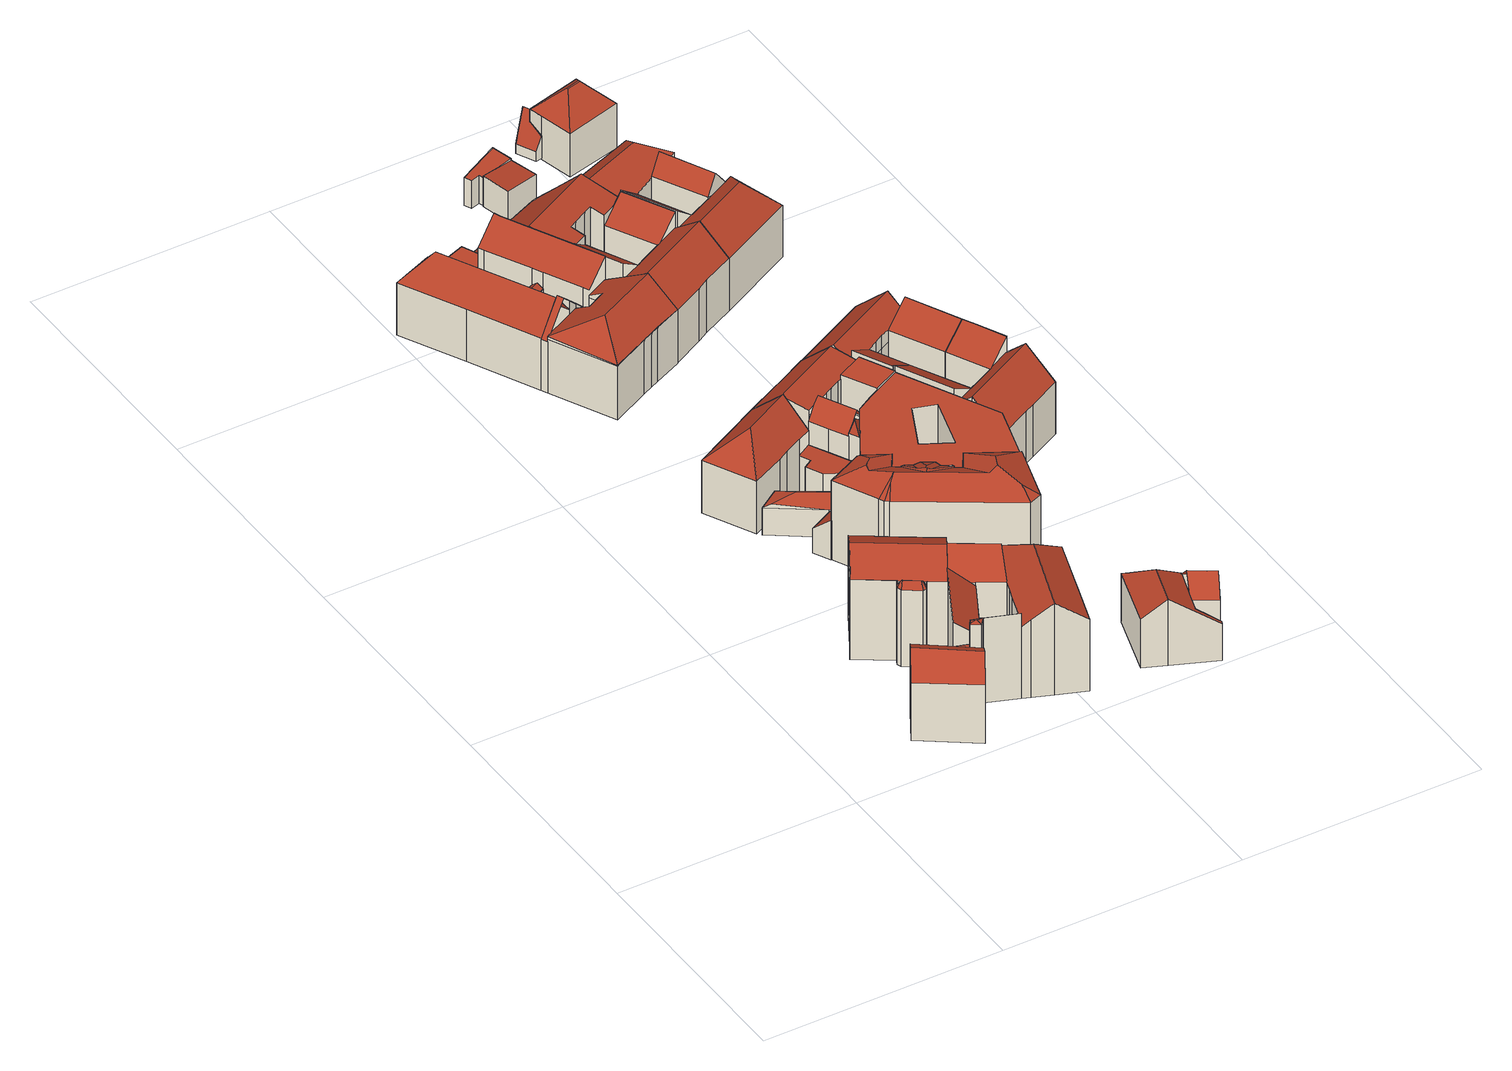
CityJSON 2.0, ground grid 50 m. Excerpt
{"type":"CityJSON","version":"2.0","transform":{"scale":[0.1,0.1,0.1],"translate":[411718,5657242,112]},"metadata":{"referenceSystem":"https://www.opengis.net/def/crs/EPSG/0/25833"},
"CityObjects":{
"building1":{"type":"Building","attributes":{"Gemeindeschluessel":14612000,"Geometrietyp2DReferenz":"3000","function":"31001_9998","roofType":"9999"},"children":["building1-1","building1-2"]},
"building1-1":{"type":"BuildingPart","attributes":{"Dachtyp_tdc":"tdcGableRoof","Dachneigung":49.1,"QualitaetDacherkennung":58,"Geometrietyp2DReferenz":"3000","measuredHeight":17.64,"roofType":"3100"},"parents":["building1"],"geometry":[{"type":"MultiSurface","lod":"2","boundaries":[[[0,1,2,3]],[[1,4,5,6,2]],[[7,0,3,8]],[[4,1,9]],[[0,7,10]],[[1,0,10,9]],[[7,4,9,10]],[[3,2,6,11,8]]],"semantics":{"surfaces":[{"type":"WallSurface"},{"type":"RoofSurface"},{"type":"GroundSurface"}],"values":[0,0,0,0,0,1,1,2]}}]},
"building1-2":{"type":"BuildingPart","attributes":{"Dachtyp_tdc":"tdcPolyFlatRoof","Dachneigung":0,"QualitaetDacherkennung":1,"Geometrietyp2DReferenz":"3000","measuredHeight":13.59,"roofType":"1000"},"parents":["building1"],"geometry":[{"type":"MultiSurface","lod":"2","boundaries":[[[12,13,11,14]],[[13,12,15,16,17,18,19,5]],[[6,20,21,22,23,24,14,11]],[[5,19,20,6]],[[19,18,21,20]],[[18,17,22,21]],[[17,16,23,22]],[[16,15,24,23]],[[15,12,14,24]]],"semantics":{"surfaces":[{"type":"WallSurface"},{"type":"RoofSurface"},{"type":"GroundSurface"}],"values":[0,1,2,0,0,0,0,0,0]}}]},
"building2":{"type":"Building","attributes":{"Dachtyp_tdc":"tdcFreeFormRoof","Gemeindeschluessel":14612000,"Dachneigung":19.95,"QualitaetDacherkennung":12,"Geometrietyp2DReferenz":"3000","measuredHeight":19.2,"function":"31001_9998","roofType":"5000"},"geometry":[{"type":"Solid","lod":"2","boundaries":[[[[25,26,27,28]],[[26,29,30,27]],[[29,31,32,30]],[[31,25,28,32]],[[33,34,31,29]],[[33,29,26]],[[34,33,26,25]],[[34,25,31]],[[28,27,30,32]]]],"semantics":{"surfaces":[{"type":"WallSurface"},{"type":"RoofSurface"},{"type":"GroundSurface"}],"values":[[0,0,0,0,1,1,1,1,2]]}}]},
"building3":{"type":"Building","attributes":{"Gemeindeschluessel":14612000,"Geometrietyp2DReferenz":"3000","function":"31001_9998","roofType":"9999"},"children":["building3-1","building3-2","building3-3"]},
"building3-1":{"type":"BuildingPart","attributes":{"Dachtyp_tdc":"tdcFreeFormRoof","Dachneigung":63.6,"QualitaetDacherkennung":11,"Geometrietyp2DReferenz":"3000","measuredHeight":18.9,"roofType":"5000"},"parents":["building3"],"geometry":[{"type":"MultiSurface","lod":"2","boundaries":[[[35,36,37,38]],[[36,39,40,37]],[[39,41,42,40]],[[41,43,44,42]],[[43,45,46,44]],[[47,45,43]],[[48,47,43,41]],[[49,48,41,39]],[[50,49,39,36]],[[50,36,35]],[[47,48,49,50,35,45]],[[38,37,40,42,44,46]]],"semantics":{"surfaces":[{"type":"WallSurface"},{"type":"RoofSurface"},{"type":"GroundSurface"}],"values":[0,0,0,0,0,1,1,1,1,1,1,2]}}]},
"building3-2":{"type":"BuildingPart","attributes":{"Dachtyp_tdc":"tdcFreeFormRoof","Dachneigung":39.24,"QualitaetDacherkennung":23,"Geometrietyp2DReferenz":"3000","measuredHeight":16.07,"roofType":"5000"},"parents":["building3"],"geometry":[{"type":"MultiSurface","lod":"2","boundaries":[[[51,52,53,54]],[[52,55,56,53]],[[55,57,58,56]],[[57,59,60,58]],[[61,51,54,62]],[[57,55,52,63]],[[52,51,61,63]],[[61,59,57,63]],[[54,53,56,58,60,62]]],"semantics":{"surfaces":[{"type":"WallSurface"},{"type":"RoofSurface"},{"type":"GroundSurface"}],"values":[0,0,0,0,0,1,1,1,2]}}]},
"building3-3":{"type":"BuildingPart","attributes":{"Dachtyp_tdc":"tdcGableRoof","Dachneigung":28.85,"QualitaetDacherkennung":77,"Geometrietyp2DReferenz":"3000","measuredHeight":21.61,"roofType":"3100"},"parents":["building3"],"geometry":[{"type":"MultiSurface","lod":"2","boundaries":[[[64,65,66,46,45]],[[65,67,68,66]],[[67,69,70,68]],[[69,71,61,62,70]],[[72,60,59]],[[72,73,74,60]],[[73,75,76,74]],[[75,77,78,76]],[[77,79,80,78]],[[79,81,82,80]],[[81,83,35,38,82]],[[83,81,79,84,85,86,67,87,64]],[[71,85,84,77,75,73,72]],[[69,86,85,71]],[[64,87,65]],[[65,87,67]],[[67,86,69]],[[77,84,79]],[[46,66,68,70,62,60,74,76,78,80,82,38]]],"semantics":{"surfaces":[{"type":"WallSurface"},{"type":"RoofSurface"},{"type":"GroundSurface"}],"values":[0,0,0,0,0,0,0,0,0,0,0,1,1,0,0,0,0,0,2]}}]},
"building4":{"type":"Building","attributes":{"Gemeindeschluessel":14612000,"Geometrietyp2DReferenz":"3000","function":"31001_9998","roofType":"9999"},"children":["building4-1","building4-2","building4-3","building4-4"]},
"building4-1":{"type":"BuildingPart","attributes":{"Dachtyp_tdc":"tdcPolyFlatRoof","Dachneigung":38.86,"QualitaetDacherkennung":47,"Geometrietyp2DReferenz":"3000","measuredHeight":19.51,"roofType":"2100"},"parents":["building4"],"geometry":[{"type":"MultiSurface","lod":"2","boundaries":[[[88,89,90,91]],[[92,93,94,95]],[[93,96,97,94]],[[96,98,99,97]],[[98,100,101,102,99]],[[100,98,96,93,92,89,88,103]],[[91,90,95,94,97,99,102]]],"semantics":{"surfaces":[{"type":"WallSurface"},{"type":"RoofSurface"},{"type":"GroundSurface"}],"values":[0,0,0,0,0,1,2]}}]},
"building4-2":{"type":"BuildingPart","attributes":{"Dachtyp_tdc":"tdcPolyFlatRoof","Dachneigung":40.63,"QualitaetDacherkennung":58,"Geometrietyp2DReferenz":"3000","measuredHeight":19.34,"roofType":"2100"},"parents":["building4"],"geometry":[{"type":"MultiSurface","lod":"2","boundaries":[[[104,105,106,90,89]],[[107,31,108,109,110]],[[31,111,92,95,108]],[[111,31,107,112,105,104]],[[90,106,109,108,95]]],"semantics":{"surfaces":[{"type":"WallSurface"},{"type":"RoofSurface"},{"type":"GroundSurface"}],"values":[0,0,0,1,2]}}]},
"building4-3":{"type":"BuildingPart","attributes":{"Dachtyp_tdc":"tdcHipAndGableRoof","Dachneigung":37.05,"QualitaetDacherkennung":53,"Geometrietyp2DReferenz":"3000","measuredHeight":20.7,"roofType":"5000"},"parents":["building4"],"geometry":[{"type":"MultiSurface","lod":"2","boundaries":[[[113,114,115,116]],[[114,117,118,115]],[[117,119,120,118]],[[119,121,122,120]],[[114,113,123]],[[113,124,125,126,127,128,129,130,112,110,131,132,123]],[[132,121,119,117,114,123]],[[122,133,134,109,106,135,136,137,138,139,116,115,118,120]],[[121,132,133,122]],[[132,131,134,133]],[[131,110,109,134]],[[130,129,135,106,105]],[[129,128,136,135]],[[128,127,137,136]],[[127,126,140,138,137]]],"semantics":{"surfaces":[{"type":"WallSurface"},{"type":"RoofSurface"},{"type":"GroundSurface"}],"values":[0,0,0,0,1,1,1,2,0,0,0,0,0,0,0]}}]},
"building4-4":{"type":"BuildingPart","attributes":{"Dachtyp_tdc":"tdcGableRoof","Dachneigung":40.17,"QualitaetDacherkennung":57,"Geometrietyp2DReferenz":"3000","measuredHeight":20.71,"roofType":"3100"},"parents":["building4"],"geometry":[{"type":"MultiSurface","lod":"2","boundaries":[[[140,141,88,91,138]],[[101,142,143,102]],[[142,144,145,143]],[[144,146,113,116,145]],[[142,101,103,141,140,125,147]],[[147,146,144,142]],[[139,138,91,102,143,145,116]]],"semantics":{"surfaces":[{"type":"WallSurface"},{"type":"RoofSurface"},{"type":"GroundSurface"}],"values":[0,0,0,0,1,1,2]}}]},
"building5":{"type":"Building","attributes":{"Dachtyp_tdc":"tdcPolyFlatRoof","Gemeindeschluessel":14612000,"Dachneigung":41.18,"QualitaetDacherkennung":34,"Geometrietyp2DReferenz":"3000","measuredHeight":9.09,"function":"31001_9998","roofType":"2100"},"geometry":[{"type":"Solid","lod":"2","boundaries":[[[[148,149,150,151]],[[149,152,153,150]],[[152,154,155,153]],[[154,148,151,155]],[[154,152,149,148]],[[151,150,153,155]]]],"semantics":{"surfaces":[{"type":"WallSurface"},{"type":"RoofSurface"},{"type":"GroundSurface"}],"values":[[0,0,0,0,1,2]]}}]},
"building6":{"type":"Building","attributes":{"Dachtyp_tdc":"tdcFreeFormRoof","Gemeindeschluessel":14612000,"Dachneigung":37.25,"QualitaetDacherkennung":61,"Geometrietyp2DReferenz":"3000","measuredHeight":9.1,"function":"31001_9998","roofType":"5000"},"geometry":[{"type":"Solid","lod":"2","boundaries":[[[[156,157,158,159]],[[157,160,161,158]],[[160,162,163,161]],[[162,164,165,163]],[[164,166,167,165]],[[166,156,159,167]],[[168,169,170,162]],[[157,156,171,169,168,160]],[[169,171,166,164,170]],[[162,160,168]],[[164,162,170]],[[156,166,171]],[[159,158,161,163,165,167]]]],"semantics":{"surfaces":[{"type":"WallSurface"},{"type":"RoofSurface"},{"type":"GroundSurface"}],"values":[[0,0,0,0,0,0,1,1,1,0,0,0,2]]}}]},
"building7":{"type":"Building","attributes":{"Gemeindeschluessel":14612000,"Geometrietyp2DReferenz":"3000","function":"31001_9998","roofType":"9999"},"children":["building7-1","building7-2"]},
"building7-1":{"type":"BuildingPart","attributes":{"Dachtyp_tdc":"tdcPolyFlatRoof","Dachneigung":7.46,"QualitaetDacherkennung":46,"Geometrietyp2DReferenz":"3000","measuredHeight":8.6,"roofType":"2100"},"parents":["building7"],"geometry":[{"type":"MultiSurface","lod":"2","boundaries":[[[172,173,174,175]],[[173,176,177,174]],[[178,179,180,181]],[[179,182,183,180]],[[182,184,185,183]],[[184,186,187,185]],[[186,172,175,187]],[[186,184,182,179,178,176,173,172]],[[175,174,177,181,180,183,185,187]]],"semantics":{"surfaces":[{"type":"WallSurface"},{"type":"RoofSurface"},{"type":"GroundSurface"}],"values":[0,0,0,0,0,0,0,1,2]}}]},
"building7-2":{"type":"BuildingPart","attributes":{"Dachtyp_tdc":"tdcHipAndGableRoof","Dachneigung":43.29,"QualitaetDacherkennung":71,"Geometrietyp2DReferenz":"3000","measuredHeight":17.9,"roofType":"5000"},"parents":["building7"],"geometry":[{"type":"MultiSurface","lod":"2","boundaries":[[[188,189,190,191]],[[189,192,178,181,190]],[[193,177,176]],[[193,194,195,177]],[[194,196,197,195]],[[196,198,199,197]],[[198,200,201,199]],[[200,202,203,201]],[[202,204,205,203]],[[204,188,191,205]],[[200,198,206]],[[198,196,194,193,192,189,206]],[[189,188,204,202,200,206]],[[191,190,181,177,195,197,199,201,203,205]]],"semantics":{"surfaces":[{"type":"WallSurface"},{"type":"RoofSurface"},{"type":"GroundSurface"}],"values":[0,0,0,0,0,0,0,0,0,0,1,1,1,2]}}]},
"building8":{"type":"Building","attributes":{"Gemeindeschluessel":14612000,"Geometrietyp2DReferenz":"3000","function":"31001_9998","roofType":"9999"},"children":["building8-1","building8-2","building8-3","building8-4","building8-5","building8-6"]},
"building8-1":{"type":"BuildingPart","attributes":{"Dachtyp_tdc":"tdcPolyFlatRoof","Dachneigung":38.01,"QualitaetDacherkennung":55,"Geometrietyp2DReferenz":"3000","measuredHeight":18.12,"roofType":"2100"},"parents":["building8"],"geometry":[{"type":"MultiSurface","lod":"2","boundaries":[[[207,208,209,210,211]],[[212,213,214]],[[212,215,216,213]],[[215,217,218,216]],[[219,220,221]],[[219,222,223,220]],[[222,224,225,226,223]],[[227,228,229,230,231]],[[228,232,233,229]],[[232,234,235,236,237,233]],[[234,232,228,227,224,222,219,215,212,207]],[[209,213,216,220,223,226,230,229,233,237]]],"semantics":{"surfaces":[{"type":"WallSurface"},{"type":"RoofSurface"},{"type":"GroundSurface"}],"values":[0,0,0,0,0,0,0,0,0,0,1,2]}}]},
"building8-2":{"type":"BuildingPart","attributes":{"Dachtyp_tdc":"tdcGableRoof","Dachneigung":44.38,"QualitaetDacherkennung":26,"Geometrietyp2DReferenz":"3000","measuredHeight":17.92,"roofType":"3100"},"parents":["building8"],"geometry":[{"type":"MultiSurface","lod":"2","boundaries":[[[238,214,213,239,240]],[[208,241,242,243,244,209]],[[245,246,247,248]],[[249,241,208,214,238,250]],[[250,251,252,246,245,253,254,249]],[[255,239,213,209,244,256,248,247,257]]],"semantics":{"surfaces":[{"type":"WallSurface"},{"type":"RoofSurface"},{"type":"GroundSurface"}],"values":[0,0,0,1,1,2]}}]},
"building8-3":{"type":"BuildingPart","attributes":{"Dachtyp_tdc":"tdcFreeFormRoof","Dachneigung":51.6,"QualitaetDacherkennung":7,"Geometrietyp2DReferenz":"3000","measuredHeight":17.83,"roofType":"5000"},"parents":["building8"],"geometry":[{"type":"MultiSurface","lod":"2","boundaries":[[[258,259,260,261,262]],[[263,264,265,266]],[[263,240,239,264]],[[267,268,269,247,246]],[[268,270,271,269]],[[270,272,273,271]],[[272,274,275,276,273]],[[277,278,279,280,281]],[[278,258,262,279]],[[274,272,270,282]],[[270,268,267,283,282]],[[283,251,284,240,263,259,258,278,277,274,282]],[[262,261,264,239,255,257,247,269,271,273,276,280,279]]],"semantics":{"surfaces":[{"type":"WallSurface"},{"type":"RoofSurface"},{"type":"GroundSurface"}],"values":[0,0,0,0,0,0,0,0,0,1,1,1,2]}}]},
"building8-4":{"type":"BuildingPart","attributes":{"Dachtyp_tdc":"tdcPolyFlatRoof","Dachneigung":2.92,"QualitaetDacherkennung":73,"Geometrietyp2DReferenz":"3000","measuredHeight":7.86,"roofType":"2100"},"parents":["building8"],"geometry":[{"type":"MultiSurface","lod":"2","boundaries":[[[285,286,287,273]],[[286,288,289,287]],[[288,290,291,289]],[[290,292,293,291]],[[292,231,230,293]],[[225,281,280,226]],[[281,225,231,292,290,288,286,285,275]],[[273,287,289,291,293,230,226,280,276]]],"semantics":{"surfaces":[{"type":"WallSurface"},{"type":"RoofSurface"},{"type":"GroundSurface"}],"values":[0,0,0,0,0,0,1,2]}}]},
"building8-5":{"type":"BuildingPart","attributes":{"Dachtyp_tdc":"tdcHipAndGableRoof","Dachneigung":29.41,"QualitaetDacherkennung":39,"Geometrietyp2DReferenz":"3000","measuredHeight":17.77,"roofType":"5000"},"parents":["building8"],"geometry":[{"type":"MultiSurface","lod":"2","boundaries":[[[243,294,295,244]],[[294,296,297,295]],[[296,298,299,297]],[[298,300,301,299]],[[300,210,209,301]],[[236,302,303,237]],[[302,304,305,303]],[[304,306,307,305]],[[306,308,309,307]],[[308,310,311,309]],[[310,312,245,248,311]],[[313,314,315]],[[314,316,317,318,302,319,315]],[[211,320,321,322,323,242,324,254,313,315,319,235]],[[236,235,319,302]],[[243,242,323,294]],[[294,323,322,296]],[[296,322,321,298]],[[298,321,320,300]],[[300,320,211,210]],[[304,318,317,306]],[[302,318,304]],[[306,317,316,308]],[[308,316,314,310]],[[310,314,313,312]],[[248,256,244,295,297,299,301,209,237,303,305,307,309,311]]],"semantics":{"surfaces":[{"type":"WallSurface"},{"type":"RoofSurface"},{"type":"GroundSurface"}],"values":[0,0,0,0,0,0,0,0,0,0,0,1,1,1,0,0,0,0,0,0,0,0,0,0,0,2]}}]},
"building8-6":{"type":"BuildingPart","attributes":{"Dachtyp_tdc":"tdcGableRoof","Dachneigung":35.3,"QualitaetDacherkennung":52,"Geometrietyp2DReferenz":"3000","measuredHeight":10.98,"roofType":"3100"},"parents":["building8"],"geometry":[{"type":"MultiSurface","lod":"2","boundaries":[[[260,221,220,261]],[[217,325,326,266]],[[260,326,325,221]],[[218,217,266,265]],[[216,264,261,220]],[[218,265,264,216]]],"semantics":{"surfaces":[{"type":"WallSurface"},{"type":"RoofSurface"},{"type":"GroundSurface"}],"values":[0,1,1,0,2,0]}}]},
"building9":{"type":"Building","attributes":{"Dachtyp_tdc":"tdcFreeFormRoof","Gemeindeschluessel":14612000,"Dachneigung":29.77,"QualitaetDacherkennung":10,"Geometrietyp2DReferenz":"3000","measuredHeight":21.54,"function":"31001_9998","roofType":"5000"},"geometry":[{"type":"Solid","lod":"2","boundaries":[[[[327,328,329,330]],[[328,331,332,329]],[[331,333,334,332]],[[333,335,336,334]],[[335,337,338,336]],[[337,339,340,338]],[[339,341,342,340]],[[341,343,344,342]],[[343,345,346,344]],[[345,347,348,346]],[[347,349,350,348]],[[349,351,352,350]],[[351,353,354,352]],[[353,355,356,354]],[[355,357,358,356]],[[357,359,360,358]],[[359,361,362,360]],[[361,363,364,362]],[[363,365,366,364]],[[367,363,361]],[[368,369,367,361,359]],[[370,371,372,368,359,357]],[[373,370,357,355]],[[373,355,353]],[[374,375,376,377,378,371,370,373,353,351]],[[374,351,349]],[[379,375,374,349,347]],[[379,347,345]],[[376,375,379,345,343]],[[380,377,376,343,341]],[[381,382,383,380,341,339]],[[384,381,339,337]],[[384,337,335]],[[382,381,384,335,333]],[[385,386,383,382,333,331]],[[385,331,328]],[[387,386,385,328,327]],[[388,387,327,389]],[[388,389,390]],[[378,377,380,383,386,387,388,390,391]],[[372,371,378,391,392]],[[369,368,372,392,365]],[[367,369,365,363]],[[366,393,394,395,396,330,329,332,334,336,338,340,342,344,346,348,350,352,354,356,358,360,362,364]],[[365,392,393,366]],[[392,391,394,393]],[[391,390,395,394]],[[390,389,396,395]],[[389,327,330,396]]]],"semantics":{"surfaces":[{"type":"WallSurface"},{"type":"RoofSurface"},{"type":"GroundSurface"}],"values":[[0,0,0,0,0,0,0,0,0,0,0,0,0,0,0,0,0,0,0,1,1,1,1,1,1,1,1,1,1,1,1,1,1,1,1,1,1,1,1,1,1,1,1,2,0,0,0,0,0]]}}]},
"building10":{"type":"Building","attributes":{"Gemeindeschluessel":14612000,"Geometrietyp2DReferenz":"3000","function":"31001_9998","roofType":"9999"},"children":["building10-1","building10-2","building10-3","building10-4"]},
"building10-1":{"type":"BuildingPart","attributes":{"Dachtyp_tdc":"tdcGableRoof","Dachneigung":52.01,"QualitaetDacherkennung":47,"Geometrietyp2DReferenz":"3000","measuredHeight":17.64,"roofType":"3100"},"parents":["building10"],"geometry":[{"type":"MultiSurface","lod":"2","boundaries":[[[397,398,399,400,401]],[[402,403,404,405,406,407]],[[408,409,398,397]],[[410,411,403,402]],[[408,397,405,404]],[[397,401,406,405]],[[412,410,402,407]],[[410,412,413,414,415,416,411]],[[409,417,415,414,399,398]]],"semantics":{"surfaces":[{"type":"WallSurface"},{"type":"GroundSurface"},{"type":"RoofSurface"}],"values":[0,1,0,0,0,0,0,2,2]}}]},
"building10-2":{"type":"BuildingPart","attributes":{"Dachtyp_tdc":"tdcFreeFormRoof","Dachneigung":74.53,"QualitaetDacherkennung":20,"Geometrietyp2DReferenz":"3000","measuredHeight":17.55,"roofType":"5000"},"parents":["building10"],"geometry":[{"type":"MultiSurface","lod":"2","boundaries":[[[400,418,419,406,401]],[[418,420,412,407,419]],[[421,420,418]],[[421,418,400]],[[421,400,413,420]],[[406,419,407]]],"semantics":{"surfaces":[{"type":"WallSurface"},{"type":"RoofSurface"},{"type":"GroundSurface"}],"values":[0,0,1,1,1,2]}}]},
"building10-3":{"type":"BuildingPart","attributes":{"Dachtyp_tdc":"tdcGableRoof","Dachneigung":42.95,"QualitaetDacherkennung":42,"Geometrietyp2DReferenz":"3000","measuredHeight":17.29,"roofType":"3100"},"parents":["building10"],"geometry":[{"type":"MultiSurface","lod":"2","boundaries":[[[422,423,424,425]],[[423,426,408,404,424]],[[427,428,429,403,411]],[[428,188,430,429]],[[188,431,432,430]],[[431,433,434,432]],[[433,435,436,434]],[[435,437,438,436]],[[437,439,440,438]],[[441,422,425,442]],[[437,435,433,431,188,428]],[[428,427,416,417,426,423,422,441,439,437]],[[425,424,404,403,429,430,432,434,436,438,440,442]]],"semantics":{"surfaces":[{"type":"WallSurface"},{"type":"RoofSurface"},{"type":"GroundSurface"}],"values":[0,0,0,0,0,0,0,0,0,0,1,1,2]}}]},
"building10-4":{"type":"BuildingPart","attributes":{"Dachtyp_tdc":"tdcPolyFlatRoof","Dachneigung":0,"QualitaetDacherkennung":36,"Geometrietyp2DReferenz":"3000","measuredHeight":17.28,"roofType":"1000"},"parents":["building10"],"geometry":[{"type":"MultiSurface","lod":"2","boundaries":[[[443,444,441,442,445]],[[446,447,448,440,439]],[[447,449,450,448]],[[449,443,445,450]],[[449,447,446,444,443]],[[445,442,440,448,450]]],"semantics":{"surfaces":[{"type":"WallSurface"},{"type":"RoofSurface"},{"type":"GroundSurface"}],"values":[0,0,0,0,1,2]}}]},
"building11":{"type":"Building","attributes":{"Gemeindeschluessel":14612000,"Geometrietyp2DReferenz":"3000","function":"31001_9998","roofType":"9999"},"children":["building11-1","building11-2"]},
"building11-1":{"type":"BuildingPart","attributes":{"Dachtyp_tdc":"tdcGableRoof","Dachneigung":45.28,"QualitaetDacherkennung":50,"Geometrietyp2DReferenz":"3000","measuredHeight":15,"roofType":"3100"},"parents":["building11"],"geometry":[{"type":"MultiSurface","lod":"2","boundaries":[[[451,452,453,454,455]],[[456,457,458,459]],[[460,461,457,456]],[[461,452,458,457]],[[452,451,459,458]],[[452,461,453]],[[461,460,462,454,453]]],"semantics":{"surfaces":[{"type":"RoofSurface"},{"type":"GroundSurface"},{"type":"WallSurface"}],"values":[0,1,2,2,2,2,0]}}]},
"building11-2":{"type":"BuildingPart","attributes":{"Dachtyp_tdc":"tdcHipAndGableRoof","Dachneigung":39.51,"QualitaetDacherkennung":42,"Geometrietyp2DReferenz":"3000","measuredHeight":15.01,"roofType":"5000"},"parents":["building11"],"geometry":[{"type":"MultiSurface","lod":"2","boundaries":[[[463,464,465,466]],[[464,467,468,465]],[[467,469,470,468]],[[469,471,472,470]],[[471,473,474,472]],[[473,475,460,456,474]],[[476,477,478,459,451]],[[477,463,466,478]],[[475,473,479]],[[473,471,469,479]],[[469,467,464,463,477,476,455,462,475,479]],[[466,465,468,470,472,474,456,459,478]]],"semantics":{"surfaces":[{"type":"WallSurface"},{"type":"RoofSurface"},{"type":"GroundSurface"}],"values":[0,0,0,0,0,0,0,0,1,1,1,2]}}]},
"building12":{"type":"Building","attributes":{"Dachtyp_tdc":"tdcPolyFlatRoof","Gemeindeschluessel":14612000,"Dachneigung":0,"QualitaetDacherkennung":12,"Geometrietyp2DReferenz":"3000","measuredHeight":16.9,"function":"31001_9998","roofType":"1000"},"geometry":[{"type":"Solid","lod":"2","boundaries":[[[[480,481,419,482]],[[481,483,406,419]],[[483,484,405,406]],[[484,485,486,405]],[[485,487,445,486]],[[487,488,450,445]],[[488,489,490,450]],[[489,491,492,490]],[[491,493,494,492]],[[495,496,497,498]],[[496,499,500,497]],[[499,501,502,500]],[[501,495,498,502]],[[493,503,504,494]],[[503,505,506,504]],[[505,507,508,506]],[[507,509,510,508]],[[509,511,512,510]],[[511,513,514,512]],[[513,515,516,514]],[[515,517,518,516]],[[517,519,520,518]],[[519,521,522,520]],[[521,523,524,522]],[[523,525,526,524]],[[525,527,528,526]],[[527,529,530,528]],[[529,531,532,530]],[[531,533,534,532]],[[533,480,482,534]],[[533,531,529,527,525,523,521,519,517,515,513,511,509,507,505,503,493,491,489,488,487,485,484,483,481,480],[495,501,499,496]],[[482,419,406,405,486,445,450,490,492,494,504,506,508,510,512,514,516,518,520,522,524,526,528,530,532,534],[498,497,500,502]]]],"semantics":{"surfaces":[{"type":"WallSurface"},{"type":"RoofSurface"},{"type":"GroundSurface"}],"values":[[0,0,0,0,0,0,0,0,0,0,0,0,0,0,0,0,0,0,0,0,0,0,0,0,0,0,0,0,0,0,1,2]]}}]},
"building13":{"type":"Building","attributes":{"Dachtyp_tdc":"tdcFreeFormRoof","Gemeindeschluessel":14612000,"Dachneigung":44.79,"QualitaetDacherkennung":20,"Geometrietyp2DReferenz":"3000","measuredHeight":18.04,"function":"31001_9998","roofType":"5000"},"geometry":[{"type":"Solid","lod":"2","boundaries":[[[[535,536,537,538]],[[536,539,540,537]],[[539,541,542,540]],[[541,543,544,542]],[[543,545,546,544]],[[545,547,548,546]],[[547,549,550,548]],[[549,551,552,550]],[[551,553,554,552]],[[553,555,556,554]],[[555,557,558,556]],[[557,559,560,558]],[[559,561,562,560]],[[561,563,564,562]],[[563,565,566,564]],[[565,567,568,566]],[[567,535,538,568]],[[557,555,553,551,549,547,569,570,561,559]],[[569,545,543,541,539,536,535,567,565,563,570]],[[547,545,569]],[[563,561,570]],[[538,537,540,542,544,546,548,550,552,554,556,558,560,562,564,566,568]]]],"semantics":{"surfaces":[{"type":"WallSurface"},{"type":"RoofSurface"},{"type":"GroundSurface"}],"values":[[0,0,0,0,0,0,0,0,0,0,0,0,0,0,0,0,0,1,1,0,0,2]]}}]},
"building14":{"type":"Building","attributes":{"Gemeindeschluessel":14612000,"Geometrietyp2DReferenz":"3000","function":"31001_9998","roofType":"9999"},"children":["building14-1","building14-2","building14-3"]},
"building14-1":{"type":"BuildingPart","attributes":{"Dachtyp_tdc":"tdcGableRoof","Dachneigung":43.53,"QualitaetDacherkennung":65,"Geometrietyp2DReferenz":"3000","measuredHeight":17.69,"roofType":"3100"},"parents":["building14"],"geometry":[{"type":"MultiSurface","lod":"2","boundaries":[[[571,572,573,574]],[[572,575,576,577,573]],[[578,579,580,581]],[[579,582,583,580]],[[582,584,585,583]],[[584,586,587,585]],[[586,588,589,587]],[[588,590,591,589]],[[592,571,574,593,594]],[[588,586,584,582,579,578]],[[578,595,596,597,575,572,571,592,598,590,588]],[[574,573,577,599,600,581,580,583,585,587,589,591,593]],[[596,595,600,599]],[[595,578,581,600]]],"semantics":{"surfaces":[{"type":"WallSurface"},{"type":"RoofSurface"},{"type":"GroundSurface"}],"values":[0,0,0,0,0,0,0,0,0,1,1,2,0,0]}}]},
"building14-2":{"type":"BuildingPart","attributes":{"Dachtyp_tdc":"tdcPolyFlatRoof","Dachneigung":35.4,"QualitaetDacherkennung":65,"Geometrietyp2DReferenz":"3000","measuredHeight":17.73,"roofType":"2100"},"parents":["building14"],"geometry":[{"type":"MultiSurface","lod":"2","boundaries":[[[576,601,602,577]],[[601,603,604,602]],[[603,605,596,599,604]],[[605,603,601,576,597]],[[577,602,604,599]]],"semantics":{"surfaces":[{"type":"WallSurface"},{"type":"RoofSurface"},{"type":"GroundSurface"}],"values":[0,0,0,1,2]}}]},
"building14-3":{"type":"BuildingPart","attributes":{"Dachtyp_tdc":"tdcPolyFlatRoof","Dachneigung":36.06,"QualitaetDacherkennung":78,"Geometrietyp2DReferenz":"3000","measuredHeight":17.79,"roofType":"2100"},"parents":["building14"],"geometry":[{"type":"MultiSurface","lod":"2","boundaries":[[[606,607,608,609]],[[607,594,593,608]],[[610,606,609,591,590]],[[610,598,594,607,606]],[[609,608,593,591]]],"semantics":{"surfaces":[{"type":"WallSurface"},{"type":"RoofSurface"},{"type":"GroundSurface"}],"values":[0,0,0,1,2]}}]},
"building15":{"type":"Building","attributes":{"Gemeindeschluessel":14612000,"Dachneigung":90,"Dachorientierung":0,"MittlereTraufHoehe":119.62,"QualitaetDacherkennung":89,"ObjektHoehe":6.29,"BodenHoehe":113.33,"Geometrietyp2DReferenz":"3000","AbsoluteHoehe":119.62,"Dachflaeche":32.28,"measuredHeight":6.29,"function":"31001_9998","roofType":"1000","storeysAboveGround":2},"geometry":[{"type":"MultiSurface","lod":"2","boundaries":[[[611,612,613,614]],[[612,615,616,613]],[[615,617,618,616]],[[617,619,620,618]],[[619,621,622,620]],[[621,611,614,622]],[[621,619,617,615,612,611]],[[614,613,616,618,620,622]]],"semantics":{"surfaces":[{"type":"WallSurface"},{"type":"RoofSurface"},{"type":"GroundSurface"}],"values":[0,0,0,0,0,0,1,2]}}]},
"building16":{"type":"Building","attributes":{"Gemeindeschluessel":14612000,"Dachneigung":84.89,"Dachorientierung":0,"MittlereTraufHoehe":119.67,"QualitaetDacherkennung":84,"ObjektHoehe":6.88,"BodenHoehe":113.13,"Geometrietyp2DReferenz":"3000","AbsoluteHoehe":120.01,"Dachflaeche":46.97,"measuredHeight":6.88,"function":"31001_9998","roofType":"2100","storeysAboveGround":2},"geometry":[{"type":"MultiSurface","lod":"2","boundaries":[[[623,624,625,626]],[[623,627,628,624]],[[625,629,630,626]],[[624,628,629,625]],[[628,627,630,629]],[[627,623,626,630]]],"semantics":{"surfaces":[{"type":"WallSurface"},{"type":"RoofSurface"},{"type":"GroundSurface"}],"values":[0,1,2,0,0,0]}}]},
"building17":{"type":"Building","attributes":{"Gemeindeschluessel":14612000,"Geometrietyp2DReferenz":"3000","function":"31001_9998","roofType":"9999"},"children":["building17-1","building17-2","building17-3"]},
"building17-1":{"type":"BuildingPart","attributes":{"Dachtyp_tdc":"tdcGableRoof","Dachneigung":42.88,"QualitaetDacherkennung":67,"Geometrietyp2DReferenz":"3000","measuredHeight":17.67,"roofType":"3100"},"parents":["building17"],"geometry":[{"type":"MultiSurface","lod":"2","boundaries":[[[631,632,633,634]],[[632,635,636,633]],[[635,637,638,636]],[[639,640,436,641]],[[640,642,643,436]],[[642,644,645,643]],[[644,646,647,645]],[[646,648,649,647]],[[650,646,644,642,640,651]],[[652,653,654,655,656,650,651,657,658]],[[639,657,651,640]],[[646,650,656,648]],[[631,659,654,653,632]],[[635,652,658,637]],[[632,653,652,635]],[[649,634,633,636,638,641,436,643,645,647]]],"semantics":{"surfaces":[{"type":"WallSurface"},{"type":"RoofSurface"},{"type":"GroundSurface"}],"values":[0,0,0,0,0,0,0,0,1,1,0,0,0,0,0,2]}}]},
"building17-2":{"type":"BuildingPart","attributes":{"Dachtyp_tdc":"tdcPolyFlatRoof","Dachneigung":31.81,"QualitaetDacherkennung":77,"Geometrietyp2DReferenz":"3000","measuredHeight":18.01,"roofType":"2100"},"parents":["building17"],"geometry":[{"type":"MultiSurface","lod":"2","boundaries":[[[658,660,661,638,637]],[[660,662,448,661]],[[662,663,657,639,641,448]],[[662,660,658,663]],[[641,638,661,448]]],"semantics":{"surfaces":[{"type":"WallSurface"},{"type":"RoofSurface"},{"type":"GroundSurface"}],"values":[0,0,0,1,2]}}]},
"building17-3":{"type":"BuildingPart","attributes":{"Dachtyp_tdc":"tdcPolyFlatRoof","Dachneigung":32.56,"QualitaetDacherkennung":79,"Geometrietyp2DReferenz":"3000","measuredHeight":17.93,"roofType":"2100"},"parents":["building17"],"geometry":[{"type":"MultiSurface","lod":"2","boundaries":[[[664,665,666,649,648,656]],[[665,667,668,666]],[[667,659,631,634,668]],[[667,665,664,655,659]],[[634,649,666,668]]],"semantics":{"surfaces":[{"type":"WallSurface"},{"type":"RoofSurface"},{"type":"GroundSurface"}],"values":[0,0,0,1,2]}}]},
"building18":{"type":"Building","attributes":{"Gemeindeschluessel":14612000,"Geometrietyp2DReferenz":"3000","function":"31001_9998","roofType":"9999"},"children":["building18-1","building18-2","building18-3"]},
"building18-1":{"type":"BuildingPart","attributes":{"Dachtyp_tdc":"tdcPolyFlatRoof","Dachneigung":32.83,"QualitaetDacherkennung":74,"Geometrietyp2DReferenz":"3000","measuredHeight":17.89,"roofType":"2100"},"parents":["building18"],"geometry":[{"type":"MultiSurface","lod":"2","boundaries":[[[665,669,670,666]],[[669,671,672,670]],[[673,667,668,674]],[[667,665,666,668]],[[667,673,675,671,669,665]],[[666,670,672,674,668]]],"semantics":{"surfaces":[{"type":"WallSurface"},{"type":"RoofSurface"},{"type":"GroundSurface"}],"values":[0,0,0,0,1,2]}}]},
"building18-2":{"type":"BuildingPart","attributes":{"Dachtyp_tdc":"tdcPolyFlatRoof","Dachneigung":33.61,"QualitaetDacherkennung":80,"Geometrietyp2DReferenz":"3000","measuredHeight":18.24,"roofType":"2100"},"parents":["building18"],"geometry":[{"type":"MultiSurface","lod":"2","boundaries":[[[660,676,677,661]],[[678,679,450,680]],[[679,681,448,450]],[[681,660,661,448]],[[681,679,678,682,676,660]],[[661,677,680,450,448]]],"semantics":{"surfaces":[{"type":"WallSurface"},{"type":"RoofSurface"},{"type":"GroundSurface"}],"values":[0,0,0,0,1,2]}}]},
"building18-3":{"type":"BuildingPart","attributes":{"Dachtyp_tdc":"tdcGableRoof","Dachneigung":44.32,"QualitaetDacherkennung":62,"Geometrietyp2DReferenz":"3000","measuredHeight":17.86,"roofType":"3100"},"parents":["building18"],"geometry":[{"type":"MultiSurface","lod":"2","boundaries":[[[683,684,677,676]],[[683,685,686,684]],[[685,687,673,674,686]],[[688,689,690,672]],[[689,691,692,690]],[[691,693,694,692]],[[693,695,696,694]],[[695,697,490,696]],[[697,698,699,490]],[[698,700,701,699]],[[700,702,680,701]],[[698,697,695,693,691,689]],[[689,688,675,687,685,683,676,682,702,700,698]],[[680,677,684,686,674,672,690,692,694,696,490,699,701]]],"semantics":{"surfaces":[{"type":"WallSurface"},{"type":"RoofSurface"},{"type":"GroundSurface"}],"values":[0,0,0,0,0,0,0,0,0,0,0,1,1,2]}}]},
"building19":{"type":"Building","attributes":{"Dachtyp_tdc":"tdcPolyFlatRoof","Gemeindeschluessel":14612000,"Dachneigung":0,"QualitaetDacherkennung":70,"Geometrietyp2DReferenz":"3000","measuredHeight":3.49,"function":"31001_9998","roofType":"1000"},"geometry":[{"type":"Solid","lod":"2","boundaries":[[[[703,704,705,706]],[[704,707,708,705]],[[707,709,710,708]],[[709,711,712,710]],[[711,713,714,712]],[[713,703,706,714]],[[713,711,709,707,704,703]],[[706,705,708,710,712,714]]]],"semantics":{"surfaces":[{"type":"WallSurface"},{"type":"RoofSurface"},{"type":"GroundSurface"}],"values":[[0,0,0,0,0,0,1,2]]}}]},
"building20":{"type":"Building","attributes":{"Gemeindeschluessel":14612000,"Geometrietyp2DReferenz":"3000","function":"31001_9998","roofType":"9999"},"children":["building20-1","building20-2"]},
"building20-1":{"type":"BuildingPart","attributes":{"Dachtyp_tdc":"tdcGableRoof","Dachneigung":51.69,"QualitaetDacherkennung":66,"Geometrietyp2DReferenz":"3000","measuredHeight":17.69,"roofType":"3100"},"parents":["building20"],"geometry":[{"type":"MultiSurface","lod":"2","boundaries":[[[715,716,717,718]],[[716,719,720,717]],[[719,721,722,723,720]],[[719,716,724]],[[716,715,725,726,724]],[[721,719,724,726]],[[718,717,720,723]]],"semantics":{"surfaces":[{"type":"WallSurface"},{"type":"RoofSurface"},{"type":"GroundSurface"}],"values":[0,0,0,0,1,1,2]}}]},
"building20-2":{"type":"BuildingPart","attributes":{"Dachtyp_tdc":"tdcHipAndGableRoof","Dachneigung":43.78,"QualitaetDacherkennung":35,"Geometrietyp2DReferenz":"3000","measuredHeight":17.46,"roofType":"5000"},"parents":["building20"],"geometry":[{"type":"MultiSurface","lod":"2","boundaries":[[[727,728,548,729]],[[730,731,732]],[[731,733,734,732]],[[734,728,727,722,735,725,730,732]],[[548,736,546,737,718,723,729]],[[728,734,736,548]],[[734,733,546,736]],[[733,731,737,546]],[[731,730,715,718,737]],[[722,727,729,723]]],"semantics":{"surfaces":[{"type":"WallSurface"},{"type":"RoofSurface"},{"type":"GroundSurface"}],"values":[0,1,1,1,2,0,0,0,0,0]}}]},
"building21":{"type":"Building","attributes":{"Gemeindeschluessel":14612000,"Geometrietyp2DReferenz":"3000","function":"31001_9998","roofType":"9999"},"children":["building21-1","building21-2"]},
"building21-1":{"type":"BuildingPart","attributes":{"Dachtyp_tdc":"tdcHipAndGableRoof","Dachneigung":43.84,"QualitaetDacherkennung":54,"Geometrietyp2DReferenz":"3000","measuredHeight":17.53,"roofType":"5000"},"parents":["building21"],"geometry":[{"type":"MultiSurface","lod":"2","boundaries":[[[738,739,580,740]],[[739,741,600,580]],[[742,743,744,745]],[[743,746,747,744]],[[746,738,740,747]],[[738,748,749]],[[748,750,751,752,753,754,749]],[[738,749,754,739]],[[739,754,753,741]],[[742,755,751,750,743]],[[743,750,748,746]],[[746,748,738]],[[740,580,600,745,744,747]]],"semantics":{"surfaces":[{"type":"WallSurface"},{"type":"RoofSurface"},{"type":"GroundSurface"}],"values":[0,0,0,0,0,1,1,1,0,0,0,0,2]}}]},
"building21-2":{"type":"BuildingPart","attributes":{"Dachtyp_tdc":"tdcPolyFlatRoof","Dachneigung":40.34,"QualitaetDacherkennung":72,"Geometrietyp2DReferenz":"3000","measuredHeight":17.99,"roofType":"2100"},"parents":["building21"],"geometry":[{"type":"MultiSurface","lod":"2","boundaries":[[[756,757,604,600,741,753]],[[757,758,759,604]],[[758,755,742,745,759]],[[758,757,756,752,755]],[[745,600,604,759]]],"semantics":{"surfaces":[{"type":"WallSurface"},{"type":"RoofSurface"},{"type":"GroundSurface"}],"values":[0,0,0,1,2]}}]},
"building22":{"type":"Building","attributes":{"Dachtyp_tdc":"tdcFreeFormRoof","Gemeindeschluessel":14612000,"Dachneigung":69.36,"QualitaetDacherkennung":8,"Geometrietyp2DReferenz":"3000","measuredHeight":8.91,"function":"31001_9998","roofType":"5000"},"geometry":[{"type":"Solid","lod":"2","boundaries":[[[[760,761,762,763]],[[761,764,765,762]],[[764,766,767,765]],[[766,768,769,767]],[[768,770,771,769]],[[770,760,763,771]],[[761,760,770,772,773,764]],[[772,768,766,773]],[[770,768,772]],[[766,764,773]],[[763,762,765,767,769,771]]]],"semantics":{"surfaces":[{"type":"WallSurface"},{"type":"RoofSurface"},{"type":"GroundSurface"}],"values":[[0,0,0,0,0,0,1,1,0,0,2]]}}]},
"building23":{"type":"Building","attributes":{"Dachtyp_tdc":"tdcFreeFormRoof","Gemeindeschluessel":14612000,"Dachneigung":45.26,"QualitaetDacherkennung":74,"Geometrietyp2DReferenz":"3000","measuredHeight":14.83,"function":"31001_9998","roofType":"5000"},"geometry":[{"type":"Solid","lod":"2","boundaries":[[[[774,775,776,777]],[[775,778,779,776]],[[778,780,781,779]],[[780,782,783,781]],[[782,784,785,783]],[[784,774,777,785]],[[775,786,787,778]],[[778,787,788,780]],[[780,788,789,790,782]],[[775,774,784,790,789,786]],[[788,787,786,789]],[[782,790,784]],[[777,776,779,781,783,785]]]],"semantics":{"surfaces":[{"type":"WallSurface"},{"type":"RoofSurface"},{"type":"GroundSurface"}],"values":[[0,0,0,0,0,0,1,1,1,1,1,0,2]]}}]}
},
"vertices":[
[284,23,141],[176,99,139],[176,99,9],[284,23,9],[218,171,162],[218,171,145],[218,171,9],[323,92,163],[323,92,9],[197,135,186],[303,57,186],[289,117,9],
[295,126,145],[289,117,145],[295,126,9],[311,120,145],[312,122,145],[320,133,145],[290,143,145],[221,176,145],[221,176,9],[290,143,9],[320,133,9],[312,122,9],[311,120,9],
[330,110,200],[312,122,200],[312,122,11],[330,110,11],[320,133,200],[320,133,11],[342,126,200],[342,126,11],[323,124,203],[328,122,203],
[319,280,180],[313,271,180],[313,271,7],[319,280,7],[305,270,180],[305,270,7],[273,293,180],[273,293,7],[270,301,180],[270,301,7],[275,310,180],[275,310,7],[277,300,193],[279,298,196],[307,279,196],[309,278,195],
[279,481,160],[280,483,160],[280,483,7],[279,481,7],[319,458,160],[319,458,7],[314,449,168],[314,449,7],[308,441,160],[308,441,7],[269,467,160],[269,467,7],[282,470,168],
[275,310,188],[276,310,188],[276,310,7],[205,357,188],[205,357,7],[210,364,188],[210,364,7],[269,467,188],[308,441,188],[349,414,188],[349,414,7],[370,400,188],[370,400,7],[415,371,188],[415,371,7],[350,260,188],[350,260,7],[320,281,188],[320,281,7],[319,280,188],[382,315,223],[237,411,223],[210,364,193],[276,310,189],
[405,253,161],[357,164,161],[357,164,8],[405,253,8],[337,128,161],[320,133,175],[320,133,8],[337,128,8],[290,143,200],[290,143,8],[350,260,203],[350,260,8],[362,280,202],[362,280,169],[362,280,8],[397,259,169],
[357,164,165],[420,138,168],[420,138,8],[406,101,201],[342,126,8],[406,101,8],[406,101,169],[337,128,200],[419,136,169],
[488,322,173],[587,257,173],[587,257,8],[488,322,8],[557,165,171],[557,165,8],[550,143,171],[550,143,8],[522,56,169],[522,56,8],[520,244,215],[471,275,172],[452,225,171],[452,224,171],[445,203,171],[437,181,171],[422,137,171],[420,138,169],[423,94,183],[463,79,215],[463,79,8],[423,94,8],[422,137,8],[437,181,8],[445,203,8],[452,224,8],[471,275,8],[452,224,170],
[405,253,169],[390,327,215],[390,327,8],[415,371,173],[415,371,8],[488,322,174],[471,275,215],
[358,677,64],[402,653,100],[402,653,9],[358,677,9],[326,617,98],[326,617,9],[308,652,64],[308,652,9],
[409,653,83],[402,653,76],[402,653,7],[409,653,7],[358,677,69],[358,677,7],[260,745,68],[260,745,7],[314,773,66],[314,773,7],[435,696,66],[435,696,7],[274,736,77],[315,721,98],[298,764,78],[413,659,98],
[375,786,86],[392,795,88],[392,795,6],[375,786,6],[381,817,88],[381,817,6],[410,831,92],[428,795,92],[428,795,6],[410,831,6],[458,736,92],[458,736,6],[447,717,90],[447,717,6],[392,752,86],[392,752,6],
[355,936,124],[385,877,185],[385,877,6],[355,936,6],[410,831,124],[381,817,125],[345,799,125],[345,799,6],[323,787,124],[323,787,6],[254,754,125],[254,754,6],[202,857,124],[202,857,6],[270,892,124],[270,892,6],[291,903,124],[291,903,6],[284,826,185],
[273,1357,146],[273,1357,101],[273,1357,7],[273,1357,128],[273,1357,134],[267,1369,146],[267,1369,7],[267,1369,101],[230,1443,146],[230,1443,7],[230,1443,109],[230,1443,108],[219,1465,146],[219,1465,7],[219,1465,108],[174,1552,146],[174,1552,7],[168,1564,146],[168,1564,82],[168,1564,7],[217,1589,188],[222,1577,188],[222,1577,7],[217,1589,7],[217,1589,82],[287,1448,188],[287,1448,7],[321,1381,188],[321,1381,134],[321,1381,128],[321,1381,7],
[228,1349,145],[228,1349,7],[228,1349,125],[234,1337,145],[234,1337,135],[234,1337,128],[234,1337,7],[148,1294,122],[142,1306,122],[142,1306,7],[148,1294,7],[196,1318,186],[190,1330,186],[187,1328,183],[185,1327,180],[152,1296,128],[158,1299,135],[190,1330,7],[196,1318,7],[185,1327,7],
[157,1489,125],[180,1445,125],[180,1445,108],[180,1445,7],[157,1489,7],[190,1424,125],[190,1424,7],[190,1424,108],[190,1424,109],[142,1306,125],[72,1446,125],[72,1446,7],[6,1576,125],[6,1576,7],[94,1614,123],[94,1614,7],[95,1612,125],[95,1612,85],[95,1612,7],[129,1544,125],[143,1515,126],[143,1515,7],[129,1544,7],[129,1544,82],[72,1551,185],[185,1327,186],[190,1330,179],
[94,1614,86],[106,1619,86],[106,1619,7],[126,1627,85],[126,1627,7],[186,1649,85],[186,1649,7],[210,1601,82],[210,1601,7],
[247,1312,128],[247,1312,7],[255,1316,128],[255,1316,7],[279,1329,128],[279,1329,7],[286,1332,128],[286,1332,7],[390,1246,128],[390,1246,7],[333,1220,128],[333,1220,7],[315,1211,128],[315,1211,7],[293,1201,128],[293,1201,7],[214,1162,128],[214,1162,7],[148,1294,128],[148,1294,135],[214,1162,130],[235,1239,185],[293,1201,130],[315,1211,130],[333,1220,130],[362,1301,185],[286,1332,150],[279,1329,150],[255,1316,150],[247,1312,150],[196,1318,135],
[224,1454,117],[185,1434,117],
[473,579,189],[489,580,189],[489,580,10],[473,579,10],[512,565,189],[512,565,10],[515,552,189],[515,552,10],[532,541,189],[532,541,10],[533,543,189],[533,543,10],[534,538,189],[534,538,10],[532,535,189],[532,535,10],[545,526,189],[545,526,10],[568,562,189],[568,562,10],[659,511,189],[659,511,10],[622,387,189],[622,387,10],[595,377,189],[595,377,10],[383,511,189],[383,511,10],[375,516,189],[375,516,10],[370,528,189],[370,528,10],[326,617,189],[326,617,10],[402,653,189],[402,653,10],[409,653,189],[409,653,10],[458,625,189],[458,625,10],[405,639,197],[386,596,214],[404,612,211],[413,548,216],[415,550,217],[385,584,210],[400,537,207],[598,410,206],[578,462,225],[559,458,217],[467,517,217],[466,517,217],[590,488,223],[466,520,216],[531,538,190],[480,528,212],[472,529,216],[532,539,189],[479,542,210],[472,533,215],[464,548,206],[458,580,193],[460,588,189],[454,588,189],[452,585,189],[438,595,189],[438,595,10],[452,585,10],[454,588,10],[460,588,10],
[499,788,145],[499,788,149],[485,780,168],[485,780,152],[485,780,145],[428,795,8],[410,831,8],[463,857,8],[499,788,8],[485,780,8],[448,757,8],[463,857,145],[463,857,149],[428,795,145],[410,831,145],[448,757,145],[452,760,152],[474,773,184],[437,844,184],[427,840,170],[448,849,170],
[458,736,152],[458,736,8],[448,757,152],[459,754,183],
[497,874,170],[477,864,170],[477,864,8],[497,874,8],[463,857,170],[410,831,170],[383,882,180],[383,882,8],[355,936,8],[422,970,123],[422,970,8],[442,980,123],[442,980,8],[505,1012,123],[505,1012,8],[534,957,180],[534,957,8],[560,905,170],[560,905,8],[505,878,170],[505,878,8],
[540,810,180],[505,878,180],[540,810,8],[560,905,180],[592,841,180],[592,841,8],[594,837,180],[594,837,8],
[739,67,118],[783,38,119],[796,65,161],[749,96,161],[741,72,125],[761,134,11],[812,100,11],[783,38,11],[739,67,11],[761,134,122],[812,100,123],[760,131,125],
[750,22,109],[771,12,93],[771,12,11],[750,22,11],[767,4,94],[767,4,11],[677,42,161],[677,42,11],[632,61,121],[632,61,11],[672,193,120],[672,193,11],[761,134,125],[739,67,125],[728,32,126],[728,32,11],[704,127,161],
[447,717,177],[458,736,177],[447,717,8],[485,780,177],[499,788,177],[519,799,177],[519,799,8],[540,810,177],[594,837,177],[695,638,177],[695,638,8],[659,511,177],[659,511,8],[568,562,177],[568,562,8],[579,608,177],[610,718,177],[610,718,8],[579,608,8],[564,732,177],[564,732,8],[521,639,177],[521,639,8],[545,526,177],[545,526,8],[532,535,177],[532,535,8],[534,538,177],[534,538,8],[533,543,177],[533,543,8],[532,541,177],[532,541,8],[515,552,177],[515,552,8],[512,565,177],[512,565,8],[489,580,177],[489,580,8],[473,579,177],[473,579,8],[460,588,177],[460,588,8],[454,588,177],[454,588,8],[452,585,177],[452,585,8],[438,595,177],[438,595,8],[458,625,177],[458,625,8],[409,653,177],[409,653,8],[435,696,177],[435,696,8],
[254,1665,65],[285,1673,72],[285,1673,9],[254,1665,9],[359,1691,89],[359,1691,9],[362,1685,97],[362,1685,9],[365,1685,97],[365,1685,9],[384,1649,138],[384,1649,9],[444,1529,168],[444,1529,9],[394,1503,168],[394,1503,9],[381,1529,175],[381,1529,9],[364,1520,175],[364,1520,9],[336,1505,175],[336,1505,9],[322,1498,175],[322,1498,9],[335,1472,167],[335,1472,9],[287,1448,167],[287,1448,9],[222,1577,129],[222,1577,9],[210,1601,103],[210,1601,9],[186,1649,50],[186,1649,9],[407,1602,190],[250,1523,190],
[405,1382,148],[429,1394,148],[429,1394,8],[405,1382,8],[446,1403,148],[446,1403,146],[446,1403,8],[519,1382,185],[547,1326,126],[547,1326,8],[519,1382,8],[480,1294,127],[480,1294,8],[456,1280,125],[456,1280,8],[390,1246,126],[390,1246,8],[362,1302,185],[362,1302,8],[338,1348,148],[338,1348,8],[386,1372,148],[386,1372,8],[386,1372,146],[498,1424,151],[496,1428,148],[449,1404,148],[385,1371,148],[496,1428,8],[498,1424,8],
[394,1503,145],[394,1503,8],[444,1529,185],[444,1529,8],[496,1428,185],
[287,1448,186],[335,1472,147],[335,1472,8],[287,1448,8],[338,1348,186],
[328,1808,76],[325,1817,76],[325,1817,13],[328,1808,13],[306,1811,76],[306,1811,13],[299,1826,76],[299,1826,13],[388,1873,76],[388,1873,13],[399,1829,76],[399,1829,13],
[399,1829,73],[416,1770,73],[416,1770,11],[399,1829,11],[328,1808,80],[343,1747,80],[343,1747,11],[328,1808,11],
[664,976,122],[645,967,122],[645,967,8],[664,976,8],[626,956,122],[626,956,8],[606,946,122],[606,946,8],[553,919,122],[505,1012,122],[553,919,8],[577,1048,122],[577,1048,8],[598,1059,122],[598,1059,8],[669,1095,122],[669,1095,8],[716,1002,122],[716,1002,8],[699,1035,185],[536,952,185],[626,956,151],[645,967,152],[664,976,151],[665,976,151],[716,1002,151],[553,919,151],[606,946,151],[664,976,150],
[645,868,151],[645,868,8],[592,841,188],[553,919,188],
[716,1002,187],[769,895,187],[769,895,8],[718,869,150],[718,869,8],
[782,870,187],[782,870,8],[811,811,187],[811,811,8],[761,785,150],[761,785,8],[763,786,151],
[703,756,151],[703,756,8],[649,728,190],[594,837,191],[649,728,8],[592,841,190],[702,755,151],
[722,765,151],[722,765,8],[743,776,151],[743,776,8],[761,785,151],[811,811,151],[829,776,187],[829,776,8],[857,720,125],[857,720,8],[789,685,125],[789,685,8],[768,675,125],[768,675,8],[695,638,125],[667,694,187],[667,694,8],[649,729,151],[649,729,8],[649,728,151],
[365,1685,46],[362,1685,46],[362,1685,11],[365,1685,11],[359,1691,46],[359,1691,11],[540,1749,46],[540,1749,11],[562,1703,46],[562,1703,11],[384,1649,46],[384,1649,11],
[607,1613,121],[660,1506,122],[660,1506,9],[607,1613,9],[592,1471,149],[592,1471,9],[538,1577,148],[538,1577,144],[538,1577,9],[615,1483,186],[589,1603,148],[562,1589,186],
[492,1553,141],[444,1529,137],[492,1553,9],[607,1613,149],[562,1703,135],[538,1638,184],[384,1649,119],[414,1588,184],[546,1581,145],[414,1588,9],[562,1703,9],
[709,1408,125],[547,1326,125],[709,1408,8],[498,1424,125],[545,1448,125],[592,1471,125],[592,1471,8],[545,1448,8],[660,1506,125],[660,1506,8],[660,1506,145],[640,1442,184],[592,1471,146],[545,1448,146],[542,1446,146],[498,1424,146],[520,1381,184],[545,1448,143],
[498,1424,188],[444,1529,188],[492,1553,143],[492,1553,8],
[486,1867,66],[474,1865,36],[474,1865,15],[486,1867,15],[455,1904,36],[455,1904,15],[484,1919,90],[484,1919,15],[492,1899,93],[492,1899,15],[479,1896,83],[479,1896,15],[487,1897,104],[477,1916,104],
[492,1899,111],[593,1924,113],[593,1924,13],[492,1899,13],[618,1826,113],[618,1826,13],[503,1797,111],[503,1797,13],[486,1867,111],[486,1867,13],[479,1896,111],[479,1896,13],[563,1866,161],[564,1862,161],[534,1855,161],[533,1858,161],[479,1895,111]
]}
